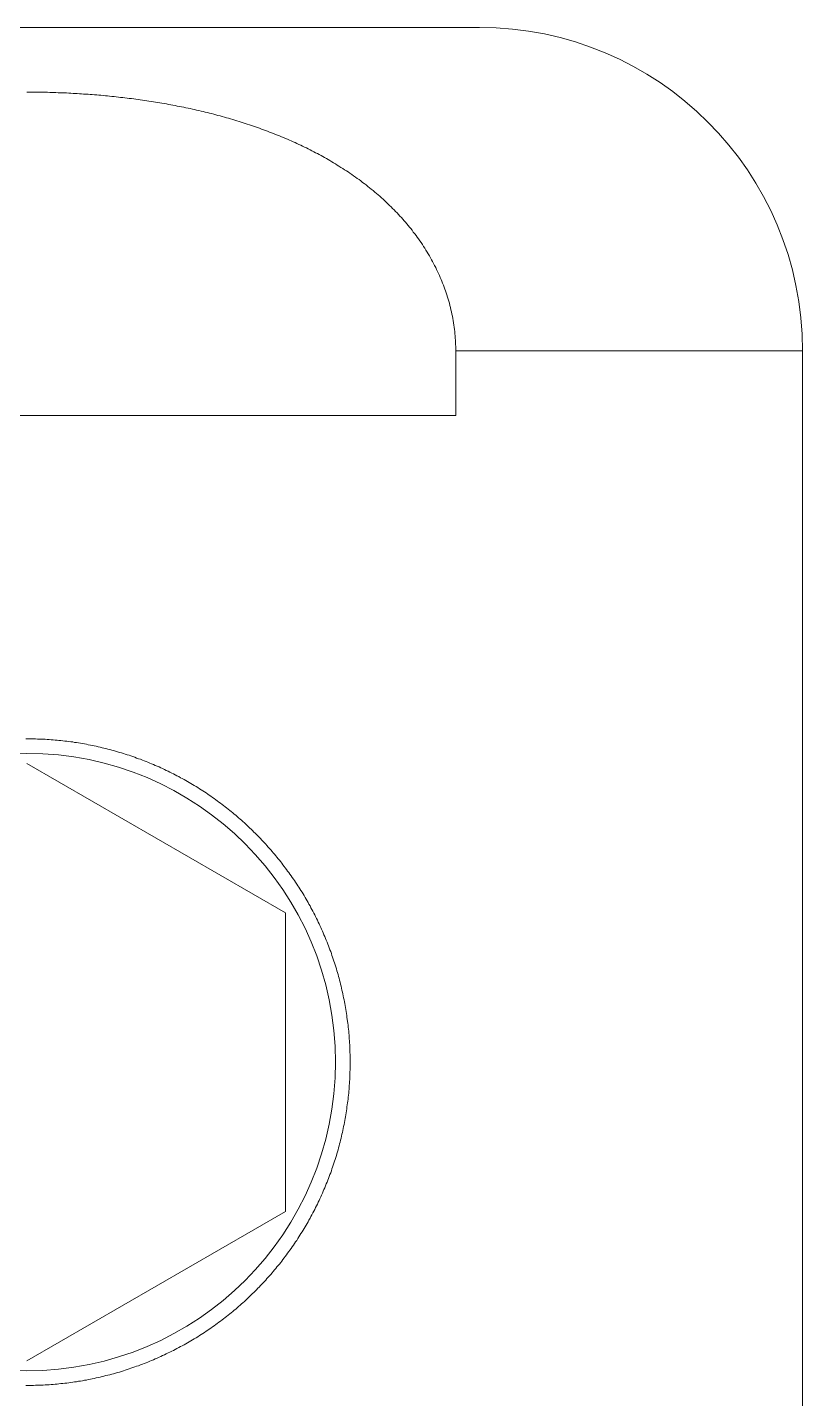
# Model space of a CAD drawing. Header units: millimetres. Extents: x 5622 to 8918, y 2044 to 6634.
# Drawn here: x 5758.42 to 5764.42, y 3713.23 to 3723.83 of the extents above; entities that cross this region are included whole.
import ezdxf

# ---------------------------------------------------------------- set-up
doc = ezdxf.new("R2010")
doc.units = ezdxf.units.MM
doc.layers.add('F_FERRAMENTA', color=253, linetype='Continuous', lineweight=5)

# ---------------------------------------------------------------- blocks, each defined once
blk = doc.blocks.new('PIEDINO_infilare_H.52_prospetto_fronte')
at = {"layer": 'F_FERRAMENTA'}
for p, q in [((-45528.253, 10925.219), (-45521.253, 10925.219)), ((-45525.613, 10924.662), (-45525.596, 10924.664)), ((-45525.596, 10924.664), (-45525.579, 10924.666)), ((-45525.579, 10924.666), (-45525.562, 10924.668)), ((-45525.562, 10924.668), (-45525.545, 10924.67)), ((-45525.545, 10924.67), (-45525.528, 10924.673)), ((-45525.528, 10924.673), (-45525.511, 10924.675)), ((-45525.511, 10924.675), (-45525.494, 10924.677)), ((-45525.494, 10924.677), (-45525.477, 10924.678)), ((-45525.477, 10924.678), (-45525.461, 10924.68)), ((-45525.461, 10924.68), (-45525.444, 10924.682)), ((-45525.444, 10924.682), (-45525.427, 10924.684)), ((-45525.427, 10924.684), (-45525.41, 10924.686)), ((-45525.41, 10924.686), (-45525.393, 10924.687)), ((-45525.393, 10924.687), (-45525.376, 10924.689)), ((-45525.376, 10924.689), (-45525.36, 10924.691)), ((-45525.36, 10924.691), (-45525.343, 10924.692)), ((-45525.343, 10924.692), (-45525.326, 10924.694)), ((-45525.326, 10924.694), (-45525.309, 10924.695)), ((-45525.309, 10924.695), (-45525.293, 10924.697)), ((-45525.293, 10924.697), (-45525.276, 10924.698)), ((-45525.276, 10924.698), (-45525.259, 10924.699)), ((-45525.259, 10924.699), (-45525.242, 10924.701)), ((-45525.242, 10924.701), (-45525.226, 10924.702)), ((-45525.226, 10924.702), (-45525.209, 10924.703)), ((-45525.209, 10924.703), (-45525.192, 10924.704)), ((-45525.192, 10924.704), (-45525.176, 10924.705)), ((-45525.176, 10924.705), (-45525.159, 10924.706)), ((-45525.159, 10924.706), (-45525.143, 10924.707)), ((-45525.143, 10924.707), (-45525.126, 10924.708)), ((-45525.126, 10924.708), (-45525.11, 10924.709)), ((-45525.11, 10924.709), (-45525.093, 10924.71)), ((-45525.093, 10924.71), (-45525.077, 10924.711)), ((-45525.077, 10924.711), (-45525.06, 10924.712)), ((-45525.06, 10924.712), (-45525.044, 10924.712)), ((-45525.044, 10924.712), (-45525.027, 10924.713)), ((-45525.027, 10924.713), (-45525.011, 10924.714)), ((-45525.011, 10924.714), (-45524.995, 10924.714)), ((-45524.995, 10924.714), (-45524.978, 10924.715)), ((-45524.978, 10924.715), (-45524.962, 10924.715)), ((-45524.962, 10924.715), (-45524.946, 10924.716)), ((-45524.946, 10924.716), (-45524.93, 10924.716)), ((-45524.93, 10924.716), (-45524.913, 10924.717)), ((-45524.913, 10924.717), (-45524.897, 10924.717)), ((-45524.897, 10924.717), (-45524.881, 10924.717)), ((-45524.881, 10924.717), (-45524.865, 10924.718)), ((-45524.865, 10924.718), (-45524.849, 10924.718)), ((-45524.849, 10924.718), (-45524.833, 10924.718)), ((-45524.833, 10924.718), (-45524.817, 10924.718)), ((-45524.817, 10924.718), (-45524.801, 10924.719)), ((-45524.801, 10924.719), (-45524.785, 10924.719)), ((-45524.785, 10924.719), (-45524.769, 10924.719)), ((-45524.769, 10924.719), (-45524.753, 10924.719)), ((-45526.166, 10924.556), (-45526.149, 10924.56)), ((-45526.149, 10924.56), (-45526.133, 10924.564)), ((-45526.133, 10924.564), (-45526.116, 10924.568)), ((-45526.116, 10924.568), (-45526.1, 10924.572)), ((-45526.1, 10924.572), (-45526.083, 10924.576)), ((-45526.083, 10924.576), (-45526.066, 10924.58)), ((-45526.066, 10924.58), (-45526.05, 10924.583)), ((-45526.05, 10924.583), (-45526.033, 10924.587)), ((-45526.033, 10924.587), (-45526.016, 10924.591)), ((-45526.016, 10924.591), (-45526, 10924.594)), ((-45526, 10924.594), (-45525.983, 10924.598)), ((-45525.983, 10924.598), (-45525.966, 10924.601)), ((-45525.966, 10924.601), (-45525.949, 10924.605)), ((-45525.949, 10924.605), (-45525.933, 10924.608)), ((-45525.933, 10924.608), (-45525.916, 10924.611)), ((-45525.916, 10924.611), (-45525.899, 10924.615)), ((-45525.899, 10924.615), (-45525.882, 10924.618)), ((-45525.882, 10924.618), (-45525.866, 10924.621)), ((-45525.866, 10924.621), (-45525.849, 10924.624)), ((-45525.849, 10924.624), (-45525.832, 10924.627)), ((-45525.832, 10924.627), (-45525.815, 10924.63)), ((-45525.815, 10924.63), (-45525.798, 10924.633)), ((-45525.798, 10924.633), (-45525.781, 10924.636)), ((-45525.781, 10924.636), (-45525.764, 10924.639)), ((-45525.764, 10924.639), (-45525.748, 10924.641)), ((-45525.748, 10924.641), (-45525.731, 10924.644)), ((-45525.731, 10924.644), (-45525.714, 10924.647)), ((-45525.714, 10924.647), (-45525.697, 10924.649)), ((-45525.697, 10924.649), (-45525.68, 10924.652)), ((-45525.68, 10924.652), (-45525.663, 10924.654)), ((-45525.663, 10924.654), (-45525.646, 10924.657)), ((-45525.646, 10924.657), (-45525.629, 10924.659)), ((-45525.629, 10924.659), (-45525.613, 10924.662)), ((-45526.521, 10924.45), (-45526.505, 10924.455)), ((-45526.505, 10924.455), (-45526.49, 10924.461)), ((-45526.49, 10924.461), (-45526.474, 10924.466)), ((-45526.474, 10924.466), (-45526.458, 10924.471)), ((-45526.458, 10924.471), (-45526.442, 10924.476)), ((-45526.442, 10924.476), (-45526.426, 10924.482)), ((-45526.426, 10924.482), (-45526.41, 10924.487)), ((-45526.41, 10924.487), (-45526.394, 10924.492)), ((-45526.394, 10924.492), (-45526.378, 10924.497)), ((-45526.378, 10924.497), (-45526.362, 10924.502)), ((-45526.362, 10924.502), (-45526.345, 10924.506)), ((-45526.345, 10924.506), (-45526.329, 10924.511)), ((-45526.329, 10924.511), (-45526.313, 10924.516)), ((-45526.313, 10924.516), (-45526.297, 10924.521)), ((-45526.297, 10924.521), (-45526.281, 10924.525)), ((-45526.281, 10924.525), (-45526.264, 10924.53)), ((-45526.264, 10924.53), (-45526.248, 10924.534)), ((-45526.248, 10924.534), (-45526.231, 10924.539)), ((-45526.231, 10924.539), (-45526.215, 10924.543)), ((-45526.215, 10924.543), (-45526.199, 10924.547)), ((-45526.199, 10924.547), (-45526.182, 10924.552)), ((-45526.182, 10924.552), (-45526.166, 10924.556)), ((-45526.797, 10924.341), (-45526.783, 10924.348)), ((-45526.783, 10924.348), (-45526.768, 10924.354)), ((-45526.768, 10924.354), (-45526.753, 10924.361)), ((-45526.753, 10924.361), (-45526.737, 10924.367)), ((-45526.737, 10924.367), (-45526.722, 10924.374)), ((-45526.722, 10924.374), (-45526.707, 10924.38)), ((-45526.707, 10924.38), (-45526.692, 10924.386)), ((-45526.692, 10924.386), (-45526.677, 10924.392)), ((-45526.677, 10924.392), (-45526.661, 10924.398)), ((-45526.661, 10924.398), (-45526.646, 10924.404)), ((-45526.646, 10924.404), (-45526.63, 10924.41)), ((-45526.63, 10924.41), (-45526.615, 10924.416)), ((-45526.615, 10924.416), (-45526.599, 10924.422)), ((-45526.599, 10924.422), (-45526.584, 10924.427)), ((-45526.584, 10924.427), (-45526.568, 10924.433)), ((-45526.568, 10924.433), (-45526.553, 10924.439)), ((-45526.553, 10924.439), (-45526.537, 10924.444)), ((-45526.537, 10924.444), (-45526.521, 10924.45)), ((-45527.014, 10924.235), (-45527, 10924.243)), ((-45527, 10924.243), (-45526.986, 10924.25)), ((-45526.986, 10924.25), (-45526.972, 10924.258)), ((-45526.972, 10924.258), (-45526.958, 10924.265)), ((-45526.958, 10924.265), (-45526.944, 10924.272)), ((-45526.944, 10924.272), (-45526.929, 10924.279)), ((-45526.929, 10924.279), (-45526.915, 10924.287)), ((-45526.915, 10924.287), (-45526.9, 10924.294)), ((-45526.9, 10924.294), (-45526.886, 10924.301)), ((-45526.886, 10924.301), (-45526.871, 10924.308)), ((-45526.871, 10924.308), (-45526.857, 10924.314)), ((-45526.857, 10924.314), (-45526.842, 10924.321)), ((-45526.842, 10924.321), (-45526.827, 10924.328)), ((-45526.827, 10924.328), (-45526.812, 10924.335)), ((-45526.812, 10924.335), (-45526.797, 10924.341)), ((-45527.196, 10924.129), (-45527.181, 10924.137)), ((-45527.181, 10924.137), (-45527.167, 10924.146)), ((-45527.167, 10924.146), (-45527.153, 10924.155)), ((-45527.153, 10924.155), (-45527.139, 10924.164)), ((-45527.139, 10924.164), (-45527.125, 10924.172)), ((-45527.125, 10924.172), (-45527.111, 10924.18)), ((-45527.111, 10924.18), (-45527.097, 10924.189)), ((-45527.097, 10924.189), (-45527.084, 10924.197)), ((-45527.084, 10924.197), (-45527.07, 10924.205)), ((-45527.07, 10924.205), (-45527.056, 10924.212)), ((-45527.056, 10924.212), (-45527.042, 10924.22)), ((-45527.042, 10924.22), (-45527.028, 10924.228)), ((-45527.028, 10924.228), (-45527.014, 10924.235)), ((-45527.349, 10924.021), (-45527.336, 10924.032)), ((-45527.336, 10924.032), (-45527.322, 10924.042)), ((-45527.322, 10924.042), (-45527.308, 10924.052)), ((-45527.308, 10924.052), (-45527.294, 10924.062)), ((-45527.294, 10924.062), (-45527.28, 10924.072)), ((-45527.28, 10924.072), (-45527.266, 10924.082)), ((-45527.266, 10924.082), (-45527.252, 10924.091)), ((-45527.252, 10924.091), (-45527.238, 10924.101)), ((-45527.238, 10924.101), (-45527.224, 10924.11)), ((-45527.224, 10924.11), (-45527.21, 10924.119)), ((-45527.21, 10924.119), (-45527.196, 10924.129)), ((-45527.483, 10923.913), (-45527.47, 10923.924)), ((-45527.47, 10923.924), (-45527.457, 10923.935)), ((-45527.457, 10923.935), (-45527.444, 10923.946)), ((-45527.444, 10923.946), (-45527.431, 10923.957)), ((-45527.431, 10923.957), (-45527.417, 10923.968)), ((-45527.417, 10923.968), (-45527.404, 10923.979)), ((-45527.404, 10923.979), (-45527.39, 10923.99)), ((-45527.39, 10923.99), (-45527.377, 10924.001)), ((-45527.377, 10924.001), (-45527.363, 10924.011)), ((-45527.363, 10924.011), (-45527.349, 10924.021)), ((-45527.593, 10923.808), (-45527.582, 10923.82)), ((-45527.582, 10923.82), (-45527.57, 10923.832)), ((-45527.57, 10923.832), (-45527.558, 10923.843)), ((-45527.558, 10923.843), (-45527.545, 10923.855)), ((-45527.545, 10923.855), (-45527.533, 10923.867)), ((-45527.533, 10923.867), (-45527.521, 10923.878)), ((-45527.521, 10923.878), (-45527.508, 10923.89)), ((-45527.508, 10923.89), (-45527.496, 10923.901)), ((-45527.496, 10923.901), (-45527.483, 10923.913)), ((-45527.692, 10923.7), (-45527.681, 10923.712)), ((-45527.681, 10923.712), (-45527.671, 10923.724)), ((-45527.671, 10923.724), (-45527.66, 10923.736)), ((-45527.66, 10923.736), (-45527.65, 10923.748)), ((-45527.65, 10923.748), (-45527.639, 10923.76)), ((-45527.639, 10923.76), (-45527.627, 10923.772)), ((-45527.627, 10923.772), (-45527.616, 10923.784)), ((-45527.616, 10923.784), (-45527.605, 10923.796)), ((-45527.605, 10923.796), (-45527.593, 10923.808)), ((-45527.773, 10923.596), (-45527.763, 10923.61)), ((-45527.763, 10923.61), (-45527.753, 10923.623)), ((-45527.753, 10923.623), (-45527.742, 10923.637)), ((-45527.742, 10923.637), (-45527.732, 10923.65)), ((-45527.732, 10923.65), (-45527.722, 10923.663)), ((-45527.722, 10923.663), (-45527.712, 10923.675)), ((-45527.712, 10923.675), (-45527.702, 10923.688)), ((-45527.702, 10923.688), (-45527.692, 10923.7)), ((-45527.849, 10923.482), (-45527.84, 10923.497)), ((-45527.84, 10923.497), (-45527.83, 10923.512)), ((-45527.83, 10923.512), (-45527.821, 10923.526)), ((-45527.821, 10923.526), (-45527.812, 10923.54)), ((-45527.812, 10923.54), (-45527.802, 10923.555)), ((-45527.802, 10923.555), (-45527.792, 10923.569)), ((-45527.792, 10923.569), (-45527.782, 10923.583)), ((-45527.782, 10923.583), (-45527.773, 10923.596)), ((-45527.907, 10923.377), (-45527.899, 10923.393)), ((-45527.899, 10923.393), (-45527.891, 10923.408)), ((-45527.891, 10923.408), (-45527.883, 10923.423)), ((-45527.883, 10923.423), (-45527.875, 10923.438)), ((-45527.875, 10923.438), (-45527.866, 10923.453)), ((-45527.866, 10923.453), (-45527.858, 10923.468)), ((-45527.858, 10923.468), (-45527.849, 10923.482)), ((-45527.957, 10923.271), (-45527.95, 10923.286)), ((-45527.95, 10923.286), (-45527.944, 10923.301)), ((-45527.944, 10923.301), (-45527.937, 10923.317)), ((-45527.937, 10923.317), (-45527.93, 10923.332)), ((-45527.93, 10923.332), (-45527.922, 10923.347)), ((-45527.922, 10923.347), (-45527.915, 10923.362)), ((-45527.915, 10923.362), (-45527.907, 10923.377)), ((-45527.997, 10923.166), (-45527.991, 10923.181)), ((-45527.991, 10923.181), (-45527.986, 10923.196)), ((-45527.986, 10923.196), (-45527.981, 10923.211)), ((-45527.981, 10923.211), (-45527.975, 10923.226)), ((-45527.975, 10923.226), (-45527.969, 10923.241)), ((-45527.969, 10923.241), (-45527.963, 10923.256)), ((-45527.963, 10923.256), (-45527.957, 10923.271)), ((-45528.025, 10923.07), (-45528.021, 10923.086)), ((-45528.021, 10923.086), (-45528.016, 10923.102)), ((-45528.016, 10923.102), (-45528.011, 10923.118)), ((-45528.011, 10923.118), (-45528.007, 10923.134)), ((-45528.007, 10923.134), (-45528.002, 10923.15)), ((-45528.002, 10923.15), (-45527.997, 10923.166)), ((-45528.05, 10922.952), (-45528.047, 10922.969)), ((-45528.047, 10922.969), (-45528.044, 10922.986)), ((-45528.044, 10922.986), (-45528.041, 10923.003)), ((-45528.041, 10923.003), (-45528.037, 10923.02)), ((-45528.037, 10923.02), (-45528.033, 10923.036)), ((-45528.033, 10923.036), (-45528.029, 10923.053)), ((-45528.029, 10923.053), (-45528.025, 10923.07)), ((-45528.064, 10922.85), (-45528.062, 10922.867)), ((-45528.062, 10922.867), (-45528.06, 10922.884)), ((-45528.06, 10922.884), (-45528.058, 10922.901)), ((-45528.058, 10922.901), (-45528.056, 10922.918)), ((-45528.056, 10922.918), (-45528.053, 10922.935)), ((-45528.053, 10922.935), (-45528.05, 10922.952)), ((-45528.07, 10922.751), (-45528.069, 10922.767)), ((-45528.069, 10922.783), (-45528.068, 10922.8)), ((-45528.069, 10922.767), (-45528.069, 10922.783)), ((-45528.068, 10922.8), (-45528.067, 10922.816)), ((-45528.067, 10922.816), (-45528.065, 10922.833)), ((-45528.065, 10922.833), (-45528.064, 10922.85)), ((-45530.753, 10922.719), (-45528.07, 10922.719)), ((-45530.753, 10865.219), (-45530.753, 10922.719)), ((-45528.07, 10922.735), (-45528.07, 10922.751)), ((-45528.07, 10922.719), (-45528.07, 10922.735)), ((-45528.07, 10922.219), (-45528.07, 10922.719)), ((-45528.07, 10922.219), (-45521.437, 10922.219)), ((-45525.198, 10919.679), (-45525.183, 10919.682)), ((-45525.183, 10919.682), (-45525.168, 10919.684)), ((-45525.168, 10919.684), (-45525.153, 10919.687)), ((-45525.153, 10919.687), (-45525.137, 10919.689)), ((-45525.137, 10919.689), (-45525.122, 10919.691)), ((-45525.122, 10919.691), (-45525.107, 10919.694)), ((-45525.107, 10919.694), (-45525.092, 10919.696)), ((-45525.092, 10919.696), (-45525.077, 10919.698)), ((-45525.077, 10919.698), (-45525.062, 10919.7)), ((-45525.062, 10919.7), (-45525.046, 10919.701)), ((-45525.046, 10919.701), (-45525.031, 10919.703)), ((-45525.031, 10919.703), (-45525.016, 10919.705)), ((-45525.016, 10919.705), (-45525.001, 10919.706)), ((-45525.001, 10919.706), (-45524.986, 10919.708)), ((-45524.986, 10919.708), (-45524.971, 10919.709)), ((-45524.971, 10919.709), (-45524.956, 10919.71)), ((-45524.956, 10919.71), (-45524.941, 10919.712)), ((-45524.941, 10919.712), (-45524.926, 10919.713)), ((-45524.926, 10919.713), (-45524.91, 10919.714)), ((-45524.91, 10919.714), (-45524.895, 10919.715)), ((-45524.895, 10919.715), (-45524.88, 10919.715)), ((-45524.88, 10919.715), (-45524.865, 10919.716)), ((-45524.865, 10919.716), (-45524.85, 10919.717)), ((-45524.85, 10919.717), (-45524.835, 10919.717)), ((-45524.835, 10919.717), (-45524.82, 10919.718)), ((-45524.82, 10919.718), (-45524.805, 10919.718)), ((-45524.805, 10919.718), (-45524.791, 10919.718)), ((-45524.791, 10919.718), (-45524.776, 10919.719)), ((-45524.776, 10919.719), (-45524.761, 10919.719)), ((-45524.761, 10919.719), (-45524.746, 10919.719)), ((-45525.602, 10919.57), (-45525.587, 10919.576)), ((-45525.587, 10919.576), (-45525.573, 10919.581)), ((-45525.573, 10919.581), (-45525.558, 10919.586)), ((-45525.558, 10919.586), (-45525.543, 10919.591)), ((-45525.543, 10919.591), (-45525.528, 10919.596)), ((-45525.528, 10919.596), (-45525.514, 10919.6)), ((-45525.514, 10919.6), (-45525.499, 10919.605)), ((-45525.499, 10919.605), (-45525.484, 10919.61)), ((-45525.484, 10919.61), (-45525.469, 10919.614)), ((-45525.469, 10919.614), (-45525.454, 10919.618)), ((-45525.454, 10919.618), (-45525.439, 10919.623)), ((-45525.439, 10919.623), (-45525.424, 10919.627)), ((-45525.424, 10919.627), (-45525.409, 10919.631)), ((-45525.409, 10919.631), (-45525.394, 10919.635)), ((-45525.394, 10919.635), (-45525.379, 10919.639)), ((-45525.379, 10919.639), (-45525.364, 10919.643)), ((-45525.364, 10919.643), (-45525.349, 10919.647)), ((-45525.349, 10919.647), (-45525.334, 10919.65)), ((-45525.334, 10919.65), (-45525.319, 10919.654)), ((-45525.319, 10919.654), (-45525.304, 10919.657)), ((-45525.304, 10919.657), (-45525.289, 10919.661)), ((-45525.289, 10919.661), (-45525.274, 10919.664)), ((-45525.274, 10919.664), (-45525.259, 10919.667)), ((-45525.259, 10919.667), (-45525.244, 10919.67)), ((-45525.244, 10919.67), (-45525.228, 10919.673)), ((-45525.228, 10919.673), (-45525.213, 10919.676)), ((-45525.213, 10919.676), (-45525.198, 10919.679)), ((-45526.753, 10918.373), (-45524.753, 10919.528)), ((-45525.845, 10919.468), (-45525.831, 10919.474)), ((-45525.831, 10919.474), (-45525.817, 10919.481)), ((-45525.817, 10919.481), (-45525.803, 10919.488)), ((-45525.803, 10919.488), (-45525.789, 10919.494)), ((-45525.789, 10919.494), (-45525.775, 10919.501)), ((-45525.775, 10919.501), (-45525.761, 10919.507)), ((-45525.761, 10919.507), (-45525.746, 10919.513)), ((-45525.746, 10919.513), (-45525.732, 10919.519)), ((-45525.732, 10919.519), (-45525.718, 10919.525)), ((-45525.718, 10919.525), (-45525.703, 10919.531)), ((-45525.703, 10919.531), (-45525.689, 10919.537)), ((-45525.689, 10919.537), (-45525.675, 10919.543)), ((-45525.675, 10919.543), (-45525.66, 10919.548)), ((-45525.66, 10919.548), (-45525.646, 10919.554)), ((-45525.646, 10919.554), (-45525.631, 10919.56)), ((-45525.631, 10919.56), (-45525.617, 10919.565)), ((-45525.617, 10919.565), (-45525.602, 10919.57)), ((-45526.048, 10919.357), (-45526.035, 10919.365)), ((-45526.035, 10919.365), (-45526.022, 10919.373)), ((-45526.022, 10919.373), (-45526.009, 10919.381)), ((-45526.009, 10919.381), (-45525.995, 10919.388)), ((-45525.995, 10919.388), (-45525.982, 10919.396)), ((-45525.982, 10919.396), (-45525.969, 10919.404)), ((-45525.969, 10919.404), (-45525.955, 10919.411)), ((-45525.955, 10919.411), (-45525.941, 10919.418)), ((-45525.941, 10919.418), (-45525.928, 10919.426)), ((-45525.928, 10919.426), (-45525.914, 10919.433)), ((-45525.914, 10919.433), (-45525.9, 10919.44)), ((-45525.9, 10919.44), (-45525.887, 10919.447)), ((-45525.887, 10919.447), (-45525.873, 10919.454)), ((-45525.873, 10919.454), (-45525.859, 10919.461)), ((-45525.859, 10919.461), (-45525.845, 10919.468)), ((-45526.214, 10919.248), (-45526.202, 10919.257)), ((-45526.202, 10919.257), (-45526.189, 10919.265)), ((-45526.189, 10919.265), (-45526.177, 10919.274)), ((-45526.177, 10919.274), (-45526.164, 10919.283)), ((-45526.164, 10919.283), (-45526.152, 10919.291)), ((-45526.152, 10919.291), (-45526.139, 10919.3)), ((-45526.139, 10919.3), (-45526.126, 10919.308)), ((-45526.126, 10919.308), (-45526.113, 10919.316)), ((-45526.113, 10919.316), (-45526.101, 10919.325)), ((-45526.101, 10919.325), (-45526.088, 10919.333)), ((-45526.088, 10919.333), (-45526.075, 10919.341)), ((-45526.075, 10919.341), (-45526.062, 10919.349)), ((-45526.062, 10919.349), (-45526.048, 10919.357)), ((-45526.345, 10919.147), (-45526.333, 10919.156)), ((-45526.333, 10919.156), (-45526.322, 10919.165)), ((-45526.322, 10919.165), (-45526.31, 10919.175)), ((-45526.31, 10919.175), (-45526.298, 10919.184)), ((-45526.298, 10919.184), (-45526.287, 10919.193)), ((-45526.287, 10919.193), (-45526.275, 10919.203)), ((-45526.275, 10919.203), (-45526.263, 10919.212)), ((-45526.263, 10919.212), (-45526.251, 10919.221)), ((-45526.251, 10919.221), (-45526.238, 10919.23)), ((-45526.238, 10919.23), (-45526.226, 10919.239)), ((-45526.226, 10919.239), (-45526.214, 10919.248)), ((-45526.467, 10919.039), (-45526.456, 10919.049)), ((-45526.456, 10919.049), (-45526.446, 10919.059)), ((-45526.446, 10919.059), (-45526.435, 10919.069)), ((-45526.435, 10919.069), (-45526.424, 10919.079)), ((-45526.424, 10919.079), (-45526.413, 10919.089)), ((-45526.413, 10919.089), (-45526.402, 10919.098)), ((-45526.402, 10919.098), (-45526.391, 10919.108)), ((-45526.391, 10919.108), (-45526.379, 10919.118)), ((-45526.379, 10919.118), (-45526.368, 10919.127)), ((-45526.368, 10919.127), (-45526.357, 10919.137)), ((-45526.357, 10919.137), (-45526.345, 10919.147)), ((-45526.57, 10918.936), (-45526.56, 10918.947)), ((-45526.56, 10918.947), (-45526.55, 10918.957)), ((-45526.55, 10918.957), (-45526.54, 10918.968)), ((-45526.54, 10918.968), (-45526.53, 10918.978)), ((-45526.53, 10918.978), (-45526.519, 10918.988)), ((-45526.519, 10918.988), (-45526.509, 10918.998)), ((-45526.509, 10918.998), (-45526.499, 10919.009)), ((-45526.499, 10919.009), (-45526.488, 10919.019)), ((-45526.488, 10919.019), (-45526.478, 10919.029)), ((-45526.478, 10919.029), (-45526.467, 10919.039)), ((-45526.668, 10918.826), (-45526.659, 10918.837)), ((-45526.659, 10918.837), (-45526.649, 10918.848)), ((-45526.649, 10918.848), (-45526.639, 10918.86)), ((-45526.639, 10918.86), (-45526.63, 10918.871)), ((-45526.63, 10918.871), (-45526.62, 10918.882)), ((-45526.62, 10918.882), (-45526.61, 10918.893)), ((-45526.61, 10918.893), (-45526.6, 10918.904)), ((-45526.6, 10918.904), (-45526.59, 10918.915)), ((-45526.59, 10918.915), (-45526.58, 10918.925)), ((-45526.58, 10918.925), (-45526.57, 10918.936)), ((-45526.752, 10918.72), (-45526.743, 10918.732)), ((-45526.743, 10918.732), (-45526.734, 10918.744)), ((-45526.734, 10918.744), (-45526.725, 10918.756)), ((-45526.725, 10918.756), (-45526.716, 10918.768)), ((-45526.716, 10918.768), (-45526.706, 10918.78)), ((-45526.706, 10918.78), (-45526.697, 10918.791)), ((-45526.697, 10918.791), (-45526.687, 10918.803)), ((-45526.687, 10918.803), (-45526.678, 10918.814)), ((-45526.678, 10918.814), (-45526.668, 10918.826)), ((-45526.831, 10918.609), (-45526.823, 10918.622)), ((-45526.823, 10918.622), (-45526.814, 10918.634)), ((-45526.814, 10918.634), (-45526.806, 10918.647)), ((-45526.806, 10918.647), (-45526.797, 10918.659)), ((-45526.797, 10918.659), (-45526.788, 10918.671)), ((-45526.788, 10918.671), (-45526.779, 10918.684)), ((-45526.779, 10918.684), (-45526.77, 10918.696)), ((-45526.77, 10918.696), (-45526.761, 10918.708)), ((-45526.761, 10918.708), (-45526.752, 10918.72)), ((-45526.897, 10918.506), (-45526.889, 10918.519)), ((-45526.889, 10918.519), (-45526.881, 10918.532)), ((-45526.881, 10918.532), (-45526.873, 10918.545)), ((-45526.873, 10918.545), (-45526.865, 10918.558)), ((-45526.865, 10918.558), (-45526.856, 10918.571)), ((-45526.856, 10918.571), (-45526.848, 10918.583)), ((-45526.848, 10918.583), (-45526.84, 10918.596)), ((-45526.84, 10918.596), (-45526.831, 10918.609)), ((-45526.957, 10918.399), (-45526.95, 10918.412)), ((-45526.95, 10918.412), (-45526.943, 10918.426)), ((-45526.943, 10918.426), (-45526.935, 10918.439)), ((-45526.935, 10918.439), (-45526.928, 10918.452)), ((-45526.928, 10918.452), (-45526.92, 10918.466)), ((-45526.92, 10918.466), (-45526.912, 10918.479)), ((-45526.912, 10918.479), (-45526.905, 10918.492)), ((-45526.905, 10918.492), (-45526.897, 10918.506)), ((-45527.006, 10918.302), (-45527, 10918.316)), ((-45527, 10918.316), (-45526.993, 10918.33)), ((-45526.993, 10918.33), (-45526.986, 10918.344)), ((-45526.986, 10918.344), (-45526.979, 10918.358)), ((-45526.979, 10918.358), (-45526.972, 10918.371)), ((-45526.972, 10918.371), (-45526.965, 10918.385)), ((-45526.965, 10918.385), (-45526.957, 10918.399)), ((-45526.753, 10916.064), (-45526.753, 10918.373)), ((-45527.057, 10918.189), (-45527.051, 10918.203)), ((-45527.051, 10918.203), (-45527.045, 10918.218)), ((-45527.045, 10918.218), (-45527.039, 10918.232)), ((-45527.039, 10918.232), (-45527.033, 10918.246)), ((-45527.033, 10918.246), (-45527.026, 10918.26)), ((-45527.026, 10918.26), (-45527.02, 10918.274)), ((-45527.02, 10918.274), (-45527.013, 10918.288)), ((-45527.013, 10918.288), (-45527.006, 10918.302)), ((-45527.097, 10918.088), (-45527.092, 10918.103)), ((-45527.092, 10918.103), (-45527.086, 10918.117)), ((-45527.086, 10918.117), (-45527.081, 10918.132)), ((-45527.081, 10918.132), (-45527.075, 10918.146)), ((-45527.075, 10918.146), (-45527.069, 10918.161)), ((-45527.069, 10918.161), (-45527.063, 10918.175)), ((-45527.063, 10918.175), (-45527.057, 10918.189)), ((-45527.138, 10917.971), (-45527.133, 10917.986)), ((-45527.133, 10917.986), (-45527.128, 10918)), ((-45527.128, 10918), (-45527.123, 10918.015)), ((-45527.123, 10918.015), (-45527.118, 10918.03)), ((-45527.118, 10918.03), (-45527.113, 10918.044)), ((-45527.113, 10918.044), (-45527.108, 10918.059)), ((-45527.108, 10918.059), (-45527.103, 10918.074)), ((-45527.103, 10918.074), (-45527.097, 10918.088)), ((-45527.168, 10917.867), (-45527.164, 10917.881)), ((-45527.164, 10917.881), (-45527.16, 10917.896)), ((-45527.16, 10917.896), (-45527.156, 10917.911)), ((-45527.156, 10917.911), (-45527.151, 10917.926)), ((-45527.151, 10917.926), (-45527.147, 10917.941)), ((-45527.147, 10917.941), (-45527.142, 10917.956)), ((-45527.142, 10917.956), (-45527.138, 10917.971)), ((-45527.194, 10917.761), (-45527.19, 10917.776)), ((-45527.19, 10917.776), (-45527.187, 10917.791)), ((-45527.187, 10917.791), (-45527.183, 10917.807)), ((-45527.183, 10917.807), (-45527.18, 10917.822)), ((-45527.18, 10917.822), (-45527.176, 10917.837)), ((-45527.176, 10917.837), (-45527.172, 10917.852)), ((-45527.172, 10917.852), (-45527.168, 10917.867)), ((-45527.215, 10917.656), (-45527.212, 10917.671)), ((-45527.212, 10917.671), (-45527.209, 10917.686)), ((-45527.209, 10917.686), (-45527.206, 10917.701)), ((-45527.206, 10917.701), (-45527.203, 10917.716)), ((-45527.203, 10917.716), (-45527.2, 10917.731)), ((-45527.2, 10917.731), (-45527.197, 10917.746)), ((-45527.197, 10917.746), (-45527.194, 10917.761)), ((-45527.231, 10917.55), (-45527.229, 10917.565)), ((-45527.229, 10917.565), (-45527.227, 10917.58)), ((-45527.227, 10917.58), (-45527.225, 10917.595)), ((-45527.225, 10917.595), (-45527.223, 10917.61)), ((-45527.223, 10917.61), (-45527.22, 10917.625)), ((-45527.22, 10917.625), (-45527.218, 10917.64)), ((-45527.218, 10917.64), (-45527.215, 10917.656)), ((-45527.243, 10917.444), (-45527.242, 10917.459)), ((-45527.242, 10917.459), (-45527.24, 10917.474)), ((-45527.24, 10917.474), (-45527.239, 10917.489)), ((-45527.239, 10917.489), (-45527.237, 10917.504)), ((-45527.237, 10917.504), (-45527.235, 10917.519)), ((-45527.235, 10917.519), (-45527.233, 10917.534)), ((-45527.233, 10917.534), (-45527.231, 10917.55)), ((-45527.251, 10917.338), (-45527.25, 10917.353)), ((-45527.25, 10917.353), (-45527.249, 10917.368)), ((-45527.249, 10917.368), (-45527.248, 10917.383)), ((-45527.248, 10917.383), (-45527.247, 10917.398)), ((-45527.247, 10917.398), (-45527.246, 10917.413)), ((-45527.246, 10917.413), (-45527.245, 10917.428)), ((-45527.245, 10917.428), (-45527.243, 10917.444)), ((-45527.253, 10917.278), (-45527.252, 10917.293)), ((-45527.253, 10917.263), (-45527.253, 10917.278)), ((-45527.253, 10917.248), (-45527.253, 10917.263)), ((-45527.253, 10917.234), (-45527.253, 10917.248)), ((-45527.252, 10917.308), (-45527.251, 10917.323)), ((-45527.252, 10917.293), (-45527.252, 10917.308)), ((-45527.251, 10917.323), (-45527.251, 10917.338)), ((-45527.253, 10917.219), (-45527.253, 10917.234)), ((-45527.253, 10917.204), (-45527.253, 10917.219)), ((-45527.253, 10917.189), (-45527.253, 10917.204)), ((-45527.253, 10917.174), (-45527.253, 10917.189)), ((-45527.253, 10917.159), (-45527.253, 10917.174)), ((-45527.252, 10917.144), (-45527.253, 10917.159)), ((-45527.252, 10917.129), (-45527.252, 10917.144)), ((-45527.251, 10917.114), (-45527.252, 10917.129)), ((-45527.251, 10917.099), (-45527.251, 10917.114)), ((-45527.25, 10917.084), (-45527.251, 10917.099)), ((-45527.249, 10917.069), (-45527.25, 10917.084)), ((-45527.248, 10917.054), (-45527.249, 10917.069)), ((-45527.247, 10917.039), (-45527.248, 10917.054)), ((-45527.246, 10917.024), (-45527.247, 10917.039)), ((-45527.245, 10917.009), (-45527.246, 10917.024)), ((-45527.243, 10916.994), (-45527.245, 10917.009)), ((-45527.242, 10916.979), (-45527.243, 10916.994)), ((-45527.24, 10916.964), (-45527.242, 10916.979)), ((-45527.239, 10916.949), (-45527.24, 10916.964)), ((-45527.237, 10916.933), (-45527.239, 10916.949)), ((-45527.235, 10916.918), (-45527.237, 10916.933)), ((-45527.233, 10916.903), (-45527.235, 10916.918)), ((-45527.231, 10916.888), (-45527.233, 10916.903)), ((-45527.229, 10916.873), (-45527.231, 10916.888)), ((-45527.227, 10916.858), (-45527.229, 10916.873)), ((-45527.225, 10916.842), (-45527.227, 10916.858)), ((-45527.223, 10916.827), (-45527.225, 10916.842)), ((-45527.22, 10916.812), (-45527.223, 10916.827)), ((-45527.218, 10916.797), (-45527.22, 10916.812)), ((-45527.215, 10916.782), (-45527.218, 10916.797)), ((-45527.212, 10916.767), (-45527.215, 10916.782)), ((-45527.209, 10916.752), (-45527.212, 10916.767)), ((-45527.206, 10916.736), (-45527.209, 10916.752)), ((-45527.203, 10916.721), (-45527.206, 10916.736)), ((-45527.2, 10916.706), (-45527.203, 10916.721)), ((-45527.197, 10916.691), (-45527.2, 10916.706)), ((-45527.194, 10916.676), (-45527.197, 10916.691)), ((-45527.19, 10916.661), (-45527.194, 10916.676)), ((-45527.187, 10916.646), (-45527.19, 10916.661)), ((-45527.183, 10916.631), (-45527.187, 10916.646)), ((-45527.18, 10916.616), (-45527.183, 10916.631)), ((-45527.176, 10916.601), (-45527.18, 10916.616)), ((-45527.172, 10916.586), (-45527.176, 10916.601)), ((-45527.168, 10916.571), (-45527.172, 10916.586)), ((-45527.164, 10916.556), (-45527.168, 10916.571)), ((-45527.16, 10916.541), (-45527.164, 10916.556)), ((-45527.156, 10916.526), (-45527.16, 10916.541)), ((-45527.151, 10916.511), (-45527.156, 10916.526)), ((-45527.147, 10916.496), (-45527.151, 10916.511)), ((-45527.142, 10916.482), (-45527.147, 10916.496)), ((-45527.138, 10916.467), (-45527.142, 10916.482)), ((-45527.133, 10916.452), (-45527.138, 10916.467)), ((-45527.128, 10916.437), (-45527.133, 10916.452)), ((-45527.123, 10916.422), (-45527.128, 10916.437)), ((-45527.118, 10916.408), (-45527.123, 10916.422)), ((-45527.113, 10916.393), (-45527.118, 10916.408)), ((-45527.108, 10916.378), (-45527.113, 10916.393)), ((-45527.103, 10916.364), (-45527.108, 10916.378)), ((-45527.097, 10916.349), (-45527.103, 10916.364)), ((-45527.092, 10916.335), (-45527.097, 10916.349)), ((-45527.086, 10916.32), (-45527.092, 10916.335)), ((-45527.081, 10916.306), (-45527.086, 10916.32)), ((-45527.075, 10916.291), (-45527.081, 10916.306)), ((-45527.069, 10916.277), (-45527.075, 10916.291)), ((-45527.063, 10916.263), (-45527.069, 10916.277)), ((-45527.057, 10916.248), (-45527.063, 10916.263)), ((-45527.051, 10916.234), (-45527.057, 10916.248)), ((-45527.045, 10916.22), (-45527.051, 10916.234)), ((-45527.039, 10916.206), (-45527.045, 10916.22)), ((-45527.033, 10916.191), (-45527.039, 10916.206)), ((-45527.026, 10916.177), (-45527.033, 10916.191)), ((-45527.02, 10916.163), (-45527.026, 10916.177)), ((-45527.013, 10916.149), (-45527.02, 10916.163)), ((-45527.006, 10916.135), (-45527.013, 10916.149)), ((-45527, 10916.121), (-45527.006, 10916.135)), ((-45526.993, 10916.108), (-45527, 10916.121)), ((-45526.986, 10916.094), (-45526.993, 10916.108)), ((-45526.979, 10916.08), (-45526.986, 10916.094)), ((-45526.972, 10916.066), (-45526.979, 10916.08)), ((-45526.965, 10916.053), (-45526.972, 10916.066)), ((-45526.957, 10916.039), (-45526.965, 10916.053)), ((-45526.95, 10916.025), (-45526.957, 10916.039)), ((-45526.943, 10916.012), (-45526.95, 10916.025)), ((-45526.935, 10915.998), (-45526.943, 10916.012)), ((-45526.928, 10915.985), (-45526.935, 10915.998)), ((-45526.92, 10915.972), (-45526.928, 10915.985)), ((-45526.912, 10915.958), (-45526.92, 10915.972)), ((-45524.753, 10914.909), (-45526.753, 10916.064)), ((-45526.905, 10915.945), (-45526.912, 10915.958)), ((-45526.897, 10915.932), (-45526.905, 10915.945)), ((-45526.889, 10915.919), (-45526.897, 10915.932)), ((-45526.881, 10915.906), (-45526.889, 10915.919)), ((-45526.873, 10915.893), (-45526.881, 10915.906)), ((-45526.865, 10915.88), (-45526.873, 10915.893)), ((-45526.856, 10915.867), (-45526.865, 10915.88)), ((-45526.848, 10915.854), (-45526.856, 10915.867)), ((-45526.84, 10915.841), (-45526.848, 10915.854)), ((-45526.831, 10915.829), (-45526.84, 10915.841)), ((-45526.823, 10915.816), (-45526.831, 10915.829)), ((-45526.814, 10915.803), (-45526.823, 10915.816)), ((-45526.806, 10915.791), (-45526.814, 10915.803)), ((-45526.797, 10915.778), (-45526.806, 10915.791)), ((-45526.788, 10915.766), (-45526.797, 10915.778)), ((-45526.779, 10915.754), (-45526.788, 10915.766)), ((-45526.77, 10915.742), (-45526.779, 10915.754)), ((-45526.761, 10915.729), (-45526.77, 10915.742)), ((-45526.752, 10915.717), (-45526.761, 10915.729)), ((-45526.743, 10915.705), (-45526.752, 10915.717)), ((-45526.734, 10915.693), (-45526.743, 10915.705)), ((-45526.725, 10915.681), (-45526.734, 10915.693)), ((-45526.716, 10915.67), (-45526.725, 10915.681)), ((-45526.706, 10915.658), (-45526.716, 10915.67)), ((-45526.697, 10915.646), (-45526.706, 10915.658)), ((-45526.687, 10915.635), (-45526.697, 10915.646)), ((-45526.678, 10915.623), (-45526.687, 10915.635)), ((-45526.668, 10915.612), (-45526.678, 10915.623)), ((-45526.659, 10915.6), (-45526.668, 10915.612)), ((-45526.649, 10915.589), (-45526.659, 10915.6)), ((-45526.639, 10915.578), (-45526.649, 10915.589)), ((-45526.63, 10915.567), (-45526.639, 10915.578)), ((-45526.62, 10915.556), (-45526.63, 10915.567)), ((-45526.61, 10915.545), (-45526.62, 10915.556)), ((-45526.6, 10915.534), (-45526.61, 10915.545)), ((-45526.59, 10915.523), (-45526.6, 10915.534)), ((-45526.58, 10915.512), (-45526.59, 10915.523)), ((-45526.57, 10915.501), (-45526.58, 10915.512)), ((-45526.56, 10915.491), (-45526.57, 10915.501)), ((-45526.55, 10915.48), (-45526.56, 10915.491)), ((-45526.54, 10915.47), (-45526.55, 10915.48)), ((-45526.53, 10915.459), (-45526.54, 10915.47)), ((-45526.519, 10915.449), (-45526.53, 10915.459)), ((-45526.509, 10915.439), (-45526.519, 10915.449)), ((-45526.499, 10915.429), (-45526.509, 10915.439)), ((-45526.488, 10915.419), (-45526.499, 10915.429)), ((-45526.478, 10915.409), (-45526.488, 10915.419)), ((-45526.467, 10915.398), (-45526.478, 10915.409)), ((-45526.456, 10915.388), (-45526.467, 10915.398)), ((-45526.446, 10915.379), (-45526.456, 10915.388)), ((-45526.435, 10915.369), (-45526.446, 10915.379)), ((-45526.424, 10915.359), (-45526.435, 10915.369)), ((-45526.413, 10915.349), (-45526.424, 10915.359)), ((-45526.402, 10915.339), (-45526.413, 10915.349)), ((-45526.391, 10915.329), (-45526.402, 10915.339)), ((-45526.379, 10915.32), (-45526.391, 10915.329)), ((-45526.368, 10915.31), (-45526.379, 10915.32)), ((-45526.357, 10915.3), (-45526.368, 10915.31)), ((-45526.345, 10915.291), (-45526.357, 10915.3)), ((-45526.333, 10915.281), (-45526.345, 10915.291)), ((-45526.322, 10915.272), (-45526.333, 10915.281)), ((-45526.31, 10915.263), (-45526.322, 10915.272)), ((-45526.298, 10915.253), (-45526.31, 10915.263)), ((-45526.287, 10915.244), (-45526.298, 10915.253)), ((-45526.275, 10915.235), (-45526.287, 10915.244)), ((-45526.263, 10915.226), (-45526.275, 10915.235)), ((-45526.251, 10915.217), (-45526.263, 10915.226)), ((-45526.238, 10915.208), (-45526.251, 10915.217)), ((-45526.226, 10915.199), (-45526.238, 10915.208)), ((-45526.214, 10915.19), (-45526.226, 10915.199)), ((-45526.202, 10915.181), (-45526.214, 10915.19)), ((-45526.189, 10915.172), (-45526.202, 10915.181)), ((-45526.177, 10915.163), (-45526.189, 10915.172)), ((-45526.164, 10915.155), (-45526.177, 10915.163)), ((-45526.152, 10915.146), (-45526.164, 10915.155)), ((-45526.139, 10915.138), (-45526.152, 10915.146)), ((-45526.126, 10915.129), (-45526.139, 10915.138)), ((-45526.113, 10915.121), (-45526.126, 10915.129)), ((-45526.101, 10915.113), (-45526.113, 10915.121)), ((-45526.088, 10915.104), (-45526.101, 10915.113)), ((-45526.075, 10915.096), (-45526.088, 10915.104)), ((-45526.062, 10915.088), (-45526.075, 10915.096)), ((-45526.048, 10915.08), (-45526.062, 10915.088)), ((-45526.035, 10915.072), (-45526.048, 10915.08)), ((-45526.022, 10915.065), (-45526.035, 10915.072)), ((-45526.009, 10915.057), (-45526.022, 10915.065)), ((-45525.995, 10915.049), (-45526.009, 10915.057)), ((-45525.982, 10915.041), (-45525.995, 10915.049)), ((-45525.969, 10915.034), (-45525.982, 10915.041)), ((-45525.955, 10915.026), (-45525.969, 10915.034)), ((-45525.941, 10915.019), (-45525.955, 10915.026)), ((-45525.928, 10915.012), (-45525.941, 10915.019)), ((-45525.914, 10915.005), (-45525.928, 10915.012)), ((-45525.9, 10914.997), (-45525.914, 10915.005)), ((-45525.887, 10914.99), (-45525.9, 10914.997)), ((-45525.873, 10914.983), (-45525.887, 10914.99)), ((-45525.859, 10914.976), (-45525.873, 10914.983)), ((-45525.845, 10914.97), (-45525.859, 10914.976)), ((-45525.831, 10914.963), (-45525.845, 10914.97)), ((-45525.817, 10914.956), (-45525.831, 10914.963)), ((-45525.803, 10914.95), (-45525.817, 10914.956)), ((-45525.789, 10914.943), (-45525.803, 10914.95)), ((-45525.775, 10914.937), (-45525.789, 10914.943)), ((-45525.761, 10914.931), (-45525.775, 10914.937)), ((-45525.746, 10914.924), (-45525.761, 10914.931)), ((-45525.732, 10914.918), (-45525.746, 10914.924)), ((-45525.718, 10914.912), (-45525.732, 10914.918)), ((-45525.703, 10914.906), (-45525.718, 10914.912)), ((-45525.689, 10914.9), (-45525.703, 10914.906)), ((-45525.675, 10914.895), (-45525.689, 10914.9)), ((-45525.66, 10914.889), (-45525.675, 10914.895)), ((-45525.646, 10914.883), (-45525.66, 10914.889)), ((-45525.631, 10914.878), (-45525.646, 10914.883)), ((-45525.617, 10914.872), (-45525.631, 10914.878)), ((-45525.602, 10914.867), (-45525.617, 10914.872)), ((-45525.587, 10914.862), (-45525.602, 10914.867)), ((-45525.573, 10914.857), (-45525.587, 10914.862)), ((-45525.558, 10914.852), (-45525.573, 10914.857)), ((-45525.543, 10914.847), (-45525.558, 10914.852)), ((-45525.528, 10914.842), (-45525.543, 10914.847)), ((-45525.514, 10914.837), (-45525.528, 10914.842)), ((-45525.499, 10914.832), (-45525.514, 10914.837)), ((-45525.484, 10914.828), (-45525.499, 10914.832)), ((-45525.469, 10914.823), (-45525.484, 10914.828)), ((-45525.454, 10914.819), (-45525.469, 10914.823)), ((-45525.439, 10914.815), (-45525.454, 10914.819)), ((-45525.424, 10914.81), (-45525.439, 10914.815)), ((-45525.409, 10914.806), (-45525.424, 10914.81)), ((-45525.394, 10914.802), (-45525.409, 10914.806)), ((-45525.379, 10914.798), (-45525.394, 10914.802)), ((-45525.364, 10914.795), (-45525.379, 10914.798)), ((-45525.349, 10914.791), (-45525.364, 10914.795)), ((-45525.334, 10914.787), (-45525.349, 10914.791)), ((-45525.319, 10914.784), (-45525.334, 10914.787)), ((-45525.304, 10914.78), (-45525.319, 10914.784)), ((-45525.289, 10914.777), (-45525.304, 10914.78)), ((-45525.274, 10914.773), (-45525.289, 10914.777)), ((-45525.259, 10914.77), (-45525.274, 10914.773)), ((-45525.244, 10914.767), (-45525.259, 10914.77)), ((-45525.228, 10914.764), (-45525.244, 10914.767)), ((-45525.213, 10914.761), (-45525.228, 10914.764)), ((-45525.198, 10914.759), (-45525.213, 10914.761)), ((-45525.183, 10914.756), (-45525.198, 10914.759)), ((-45525.168, 10914.753), (-45525.183, 10914.756)), ((-45525.153, 10914.751), (-45525.168, 10914.753)), ((-45525.137, 10914.748), (-45525.153, 10914.751)), ((-45525.122, 10914.746), (-45525.137, 10914.748)), ((-45525.107, 10914.744), (-45525.122, 10914.746)), ((-45525.092, 10914.742), (-45525.107, 10914.744)), ((-45525.077, 10914.74), (-45525.092, 10914.742)), ((-45525.062, 10914.738), (-45525.077, 10914.74)), ((-45525.046, 10914.736), (-45525.062, 10914.738)), ((-45525.031, 10914.734), (-45525.046, 10914.736)), ((-45525.016, 10914.733), (-45525.031, 10914.734)), ((-45525.001, 10914.731), (-45525.016, 10914.733)), ((-45524.986, 10914.73), (-45525.001, 10914.731)), ((-45524.971, 10914.728), (-45524.986, 10914.73)), ((-45524.956, 10914.727), (-45524.971, 10914.728)), ((-45524.941, 10914.726), (-45524.956, 10914.727)), ((-45524.926, 10914.725), (-45524.941, 10914.726)), ((-45524.91, 10914.724), (-45524.926, 10914.725)), ((-45524.895, 10914.723), (-45524.91, 10914.724)), ((-45524.88, 10914.722), (-45524.895, 10914.723)), ((-45524.865, 10914.721), (-45524.88, 10914.722)), ((-45524.85, 10914.721), (-45524.865, 10914.721)), ((-45524.835, 10914.72), (-45524.85, 10914.721)), ((-45524.82, 10914.72), (-45524.835, 10914.72)), ((-45524.805, 10914.719), (-45524.82, 10914.72)), ((-45524.791, 10914.719), (-45524.805, 10914.719)), ((-45524.776, 10914.719), (-45524.791, 10914.719)), ((-45524.761, 10914.719), (-45524.776, 10914.719)), ((-45524.761, 10914.719), (-45524.746, 10914.719))]:
    blk.add_line(p, q, dxfattribs=at)
blk.add_circle((-45524.753, 10917.219), 2.387, dxfattribs=at)
blk.add_arc((-45528.253, 10922.719), 2.5, 90, 180, dxfattribs=at)

msp = doc.modelspace()

# ---------------------------------------------------------------- block references
at = {"layer": 'F_FERRAMENTA', "xscale": -1}
msp.add_blockref('PIEDINO_infilare_H.52_prospetto_fronte', (-39766.338, -7201.392), dxfattribs=at)

doc.saveas('drawing.dxf')
